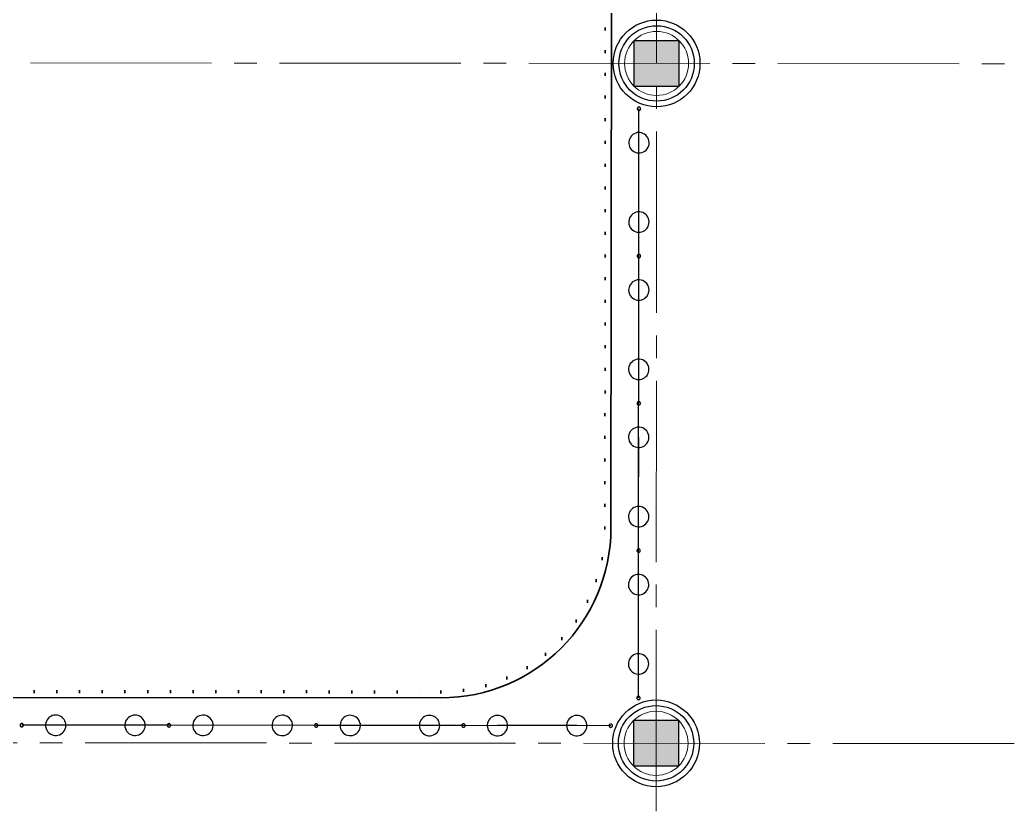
# Model space of a CAD drawing. Header units: millimetres. Extents: x 1949 to 134543, y 1145 to 48705.
# Drawn here: x 121419 to 125812, y 30117 to 33648 of the extents above; entities that cross this region are included whole.
import ezdxf

# ---------------------------------------------------------------- set-up
doc = ezdxf.new("R2010")
doc.units = ezdxf.units.MM
doc.linetypes.add('LTYPE_5', pattern=[1100, 800, -100, 100, -100])
doc.linetypes.add('LTYPE_9', pattern=[100, 0, -100])
for name, color, linetype, lineweight, true_color in [('STANDARD', 18, 'Continuous', 25, 0x000000), ('Общий01', 18, 'Continuous', 13, 0x000000), ('Перекрытие_ж_бетон', 18, 'Continuous', 50, 0x000000)]:
    doc.layers.add(name, color=color, linetype=linetype, lineweight=lineweight, true_color=true_color)

msp = doc.modelspace()

# ---------------------------------------------------------------- hatches: boundary and pattern name
at = {"layer": 'Общий01', "linetype": 'Continuous', "lineweight": 5}
for points in [[(124129.4, 33356.1), (124329.4, 33356), (124329.6, 33556), (124129.6, 33556.1)], [(124127, 30356.1), (124327, 30356), (124327.2, 30556), (124127.2, 30556.1)]]:
    msp.add_hatch(color=252, dxfattribs=at).paths.add_polyline_path(points)

# ---------------------------------------------------------------- linework, layer by layer
at = {"layer": 'STANDARD', "color": 252, "linetype": 'Continuous', "lineweight": 35}
for p, q in [((124027.9, 31406.2), (124031.1, 35506.2)), ((116177.3, 30662.4), (123277.3, 30656.8))]:
    msp.add_line(p, q, dxfattribs=at)
at = {"layer": 'STANDARD', "color": 252, "linetype": 'Continuous', "lineweight": 25}
for p, q in [((124144.5, 33258.1), (124144.3, 33256.9)), ((124144.3, 33256.9), (124144.3, 33255.6)), ((124144.3, 33256.1), (124144.3, 33256.1)), ((124144.3, 33255.6), (124144.4, 33254.4)), ((124144.4, 33254.4), (124144.8, 33253.3)), ((124144.9, 33259.2), (124144.5, 33258.1)), ((124145.5, 33260.3), (124144.9, 33259.2)), ((124146.3, 33261.2), (124145.5, 33260.3)), ((124147.2, 33262.1), (124146.3, 33261.2)), ((124148.2, 33262.7), (124147.2, 33262.1)), ((124149.4, 33263.2), (124148.2, 33262.7)), ((124150.5, 33263.5), (124149.4, 33263.2)), ((124149.7, 30656.1), (124151.8, 33256.1)), ((124151.8, 33263.6), (124150.5, 33263.5)), ((124151.8, 33263.6), (124151.8, 33263.6)), ((124152.3, 33263.6), (124151.8, 33263.6)), ((124153.5, 33263.4), (124152.3, 33263.6)), ((124154.7, 33263), (124153.5, 33263.4)), ((124155.8, 33262.4), (124154.7, 33263)), ((124156.8, 33261.7), (124155.8, 33262.4)), ((124157.6, 33260.8), (124156.8, 33261.7)), ((124158.3, 33259.8), (124157.6, 33260.8)), ((124158.8, 33258.7), (124158.3, 33259.8)), ((124158.5, 33252.7), (124158.9, 33253.9)), ((124159.1, 33257.5), (124158.8, 33258.7)), ((124158.9, 33253.9), (124159.2, 33255.1)), ((124159.3, 33256.3), (124159.1, 33257.5)), ((124159.2, 33255.1), (124159.3, 33256.3)), ((124159.3, 33256.1), (124159.3, 33256.1)), ((124144.8, 33253.3), (124145.4, 33252.2)), ((124145.4, 33252.2), (124146.1, 33251.2)), ((124146.1, 33251.2), (124147, 33250.3)), ((124147, 33250.3), (124148, 33249.6)), ((124148, 33249.6), (124149.1, 33249.1)), ((124149.1, 33249.1), (124150.2, 33248.8)), ((124150.2, 33248.8), (124151.5, 33248.6)), ((124151.5, 33248.6), (124152.7, 33248.7)), ((124151.8, 33248.6), (124151.8, 33248.6)), ((124152.7, 33248.7), (124153.9, 33248.9)), ((124153.9, 33248.9), (124155, 33249.4)), ((124155, 33249.4), (124156.1, 33250)), ((124156.1, 33250), (124157, 33250.8)), ((124157, 33250.8), (124157.8, 33251.7)), ((124157.8, 33251.7), (124158.5, 33252.7)), ((124110.7, 33124.8), (124108.2, 33117.9)), ((124114.3, 33131.2), (124110.7, 33124.8)), ((124118.9, 33136.9), (124114.3, 33131.2)), ((124124.3, 33141.9), (124118.9, 33136.9)), ((124130.5, 33145.8), (124124.3, 33141.9)), ((124137.2, 33148.7), (124130.5, 33145.8)), ((124144.4, 33150.5), (124137.2, 33148.7)), ((124151.7, 33151.1), (124144.4, 33150.5)), ((124151.7, 33151.1), (124151.7, 33151.1)), ((124155.1, 33151), (124151.7, 33151.1)), ((124162.3, 33149.8), (124155.1, 33151)), ((124169.3, 33147.5), (124162.3, 33149.8)), ((124175.8, 33144.1), (124169.3, 33147.5)), ((124181.7, 33139.6), (124175.8, 33144.1)), ((124186.7, 33134.3), (124181.7, 33139.6)), ((124190.8, 33128.2), (124186.7, 33134.3)), ((124193.9, 33121.6), (124190.8, 33128.2)), ((124106.6, 33106.1), (124106.6, 33106.1)), ((124106.9, 33110.7), (124106.7, 33103.3)), ((124106.7, 33103.3), (124107.8, 33096.1)), ((124108.2, 33117.9), (124106.9, 33110.7)), ((124107.8, 33096.1), (124110, 33089.1)), ((124110, 33089.1), (124113.3, 33082.5)), ((124113.3, 33082.5), (124117.7, 33076.6)), ((124151.4, 32756.1), (124151.6, 33106.1)), ((124183.2, 33074), (124188, 33079.6)), ((124188, 33079.6), (124191.8, 33085.9)), ((124191.8, 33085.9), (124194.6, 33092.7)), ((124195.9, 33114.5), (124193.9, 33121.6)), ((124194.6, 33092.7), (124196.2, 33099.8)), ((124196.6, 33107.2), (124195.9, 33114.5)), ((124196.2, 33099.8), (124196.6, 33107.2)), ((124196.6, 33106.1), (124196.6, 33106.1)), ((124117.7, 33076.6), (124122.9, 33071.5)), ((124122.9, 33071.5), (124128.9, 33067.3)), ((124128.9, 33067.3), (124135.6, 33064.1)), ((124135.6, 33064.1), (124142.6, 33062)), ((124142.6, 33062), (124149.9, 33061.1)), ((124149.9, 33061.1), (124157.2, 33061.5)), ((124151.6, 33061.1), (124151.6, 33061.1)), ((124157.2, 33061.5), (124164.4, 33063)), ((124164.4, 33063), (124171.3, 33065.6)), ((124171.3, 33065.6), (124177.6, 33069.3)), ((124177.6, 33069.3), (124183.2, 33074)), ((124110.4, 32774.8), (124107.9, 32767.9)), ((124114, 32781.2), (124110.4, 32774.8)), ((124118.6, 32786.9), (124114, 32781.2)), ((124124, 32791.9), (124118.6, 32786.9)), ((124130.2, 32795.8), (124124, 32791.9)), ((124137, 32798.7), (124130.2, 32795.8)), ((124144.1, 32800.5), (124137, 32798.7)), ((124151.4, 32801.1), (124144.1, 32800.5)), ((124151.4, 32801.1), (124151.4, 32801.1)), ((124154.8, 32801), (124151.4, 32801.1)), ((124162.1, 32799.8), (124154.8, 32801)), ((124169, 32797.5), (124162.1, 32799.8)), ((124175.5, 32794.1), (124169, 32797.5)), ((124181.4, 32789.6), (124175.5, 32794.1)), ((124186.4, 32784.3), (124181.4, 32789.6)), ((124190.5, 32778.2), (124186.4, 32784.3)), ((124193.6, 32771.6), (124190.5, 32778.2)), ((124195.6, 32764.5), (124193.6, 32771.6)), ((124106.6, 32760.7), (124106.4, 32753.3)), ((124106.4, 32756.1), (124106.4, 32756.1)), ((124106.4, 32753.3), (124107.5, 32746.1)), ((124107.9, 32767.9), (124106.6, 32760.7)), ((124107.5, 32746.1), (124109.7, 32739.1)), ((124109.7, 32739.1), (124113, 32732.5)), ((124113, 32732.5), (124117.4, 32726.6)), ((124117.4, 32726.6), (124122.6, 32721.5)), ((124182.9, 32724), (124187.7, 32729.6)), ((124187.7, 32729.6), (124191.6, 32735.9)), ((124191.6, 32735.9), (124194.3, 32742.7)), ((124194.3, 32742.7), (124195.9, 32749.8)), ((124196.3, 32757.2), (124195.6, 32764.5)), ((124195.9, 32749.8), (124196.3, 32757.2)), ((124196.4, 32756.1), (124196.4, 32756.1)), ((124122.6, 32721.5), (124128.7, 32717.3)), ((124128.7, 32717.3), (124135.3, 32714.1)), ((124135.3, 32714.1), (124142.3, 32712)), ((124142.3, 32712), (124149.6, 32711.1)), ((124149.6, 32711.1), (124156.9, 32711.5)), ((124151.3, 32711.1), (124151.3, 32711.1)), ((124156.9, 32711.5), (124164.1, 32713)), ((124164.1, 32713), (124171, 32715.6)), ((124171, 32715.6), (124177.3, 32719.3)), ((124177.3, 32719.3), (124182.9, 32724)), ((124143.7, 32606.1), (124143.7, 32606.1)), ((124144, 32608.1), (124143.8, 32606.9)), ((124143.8, 32606.9), (124143.8, 32605.6)), ((124143.8, 32605.6), (124143.9, 32604.4)), ((124143.9, 32604.4), (124144.3, 32603.3)), ((124144.4, 32609.2), (124144, 32608.1)), ((124144.3, 32603.3), (124144.9, 32602.2)), ((124145, 32610.3), (124144.4, 32609.2)), ((124144.9, 32602.2), (124145.6, 32601.2)), ((124145.8, 32611.2), (124145, 32610.3)), ((124145.6, 32601.2), (124146.5, 32600.3)), ((124146.7, 32612.1), (124145.8, 32611.2)), ((124146.5, 32600.3), (124147.5, 32599.6)), ((124147.7, 32612.7), (124146.7, 32612.1)), ((124147.5, 32599.6), (124148.6, 32599.1)), ((124148.8, 32613.2), (124147.7, 32612.7)), ((124148.6, 32599.1), (124149.7, 32598.8)), ((124150, 32613.5), (124148.8, 32613.2)), ((124149.7, 32598.8), (124151, 32598.6)), ((124151.2, 32613.6), (124150, 32613.5)), ((124151, 32598.6), (124152.2, 32598.7)), ((124151.2, 32613.6), (124151.2, 32613.6)), ((124151.8, 32613.6), (124151.2, 32613.6)), ((124151.2, 32598.6), (124151.2, 32598.6)), ((124153, 32613.4), (124151.8, 32613.6)), ((124152.2, 32598.7), (124153.4, 32598.9)), ((124154.2, 32613), (124153, 32613.4)), ((124153.4, 32598.9), (124154.5, 32599.4)), ((124155.3, 32612.4), (124154.2, 32613)), ((124154.5, 32599.4), (124155.6, 32600)), ((124156.2, 32611.7), (124155.3, 32612.4)), ((124155.6, 32600), (124156.5, 32600.8)), ((124157.1, 32610.8), (124156.2, 32611.7)), ((124156.5, 32600.8), (124157.3, 32601.7)), ((124157.8, 32609.8), (124157.1, 32610.8)), ((124157.3, 32601.7), (124157.9, 32602.7)), ((124158.3, 32608.7), (124157.8, 32609.8)), ((124157.9, 32602.7), (124158.4, 32603.9)), ((124158.6, 32607.5), (124158.3, 32608.7)), ((124158.4, 32603.9), (124158.7, 32605.1)), ((124158.7, 32606.3), (124158.6, 32607.5)), ((124158.7, 32605.1), (124158.7, 32606.3)), ((124158.7, 32606.1), (124158.7, 32606.1)), ((124107.7, 32467.9), (124106.4, 32460.7)), ((124110.2, 32474.8), (124107.7, 32467.9)), ((124113.8, 32481.2), (124110.2, 32474.8)), ((124118.3, 32486.9), (124113.8, 32481.2)), ((124123.8, 32491.9), (124118.3, 32486.9)), ((124130, 32495.8), (124123.8, 32491.9)), ((124136.7, 32498.7), (124130, 32495.8)), ((124143.8, 32500.5), (124136.7, 32498.7)), ((124151.2, 32501.1), (124143.8, 32500.5)), ((124151.2, 32501.1), (124151.2, 32501.1)), ((124154.6, 32501), (124151.2, 32501.1)), ((124161.8, 32499.8), (124154.6, 32501)), ((124168.8, 32497.5), (124161.8, 32499.8)), ((124175.3, 32494.1), (124168.8, 32497.5)), ((124181.1, 32489.6), (124175.3, 32494.1)), ((124186.2, 32484.3), (124181.1, 32489.6)), ((124190.3, 32478.2), (124186.2, 32484.3)), ((124193.4, 32471.6), (124190.3, 32478.2)), ((124195.3, 32464.5), (124193.4, 32471.6)), ((124196.1, 32457.2), (124195.3, 32464.5)), ((124106.1, 32456.1), (124106.1, 32456.1)), ((124106.4, 32460.7), (124106.2, 32453.3)), ((124106.2, 32453.3), (124107.3, 32446.1)), ((124107.3, 32446.1), (124109.5, 32439.1)), ((124109.5, 32439.1), (124112.8, 32432.5)), ((124112.8, 32432.5), (124117.2, 32426.6)), ((124117.2, 32426.6), (124122.4, 32421.5)), ((124122.4, 32421.5), (124128.4, 32417.3)), ((124150.8, 32106.1), (124151.1, 32456.1)), ((124170.7, 32415.6), (124177.1, 32419.3)), ((124177.1, 32419.3), (124182.7, 32424)), ((124182.7, 32424), (124187.5, 32429.6)), ((124187.5, 32429.6), (124191.3, 32435.9)), ((124191.3, 32435.9), (124194.1, 32442.7)), ((124194.1, 32442.7), (124195.7, 32449.8)), ((124195.7, 32449.8), (124196.1, 32457.2)), ((124196.1, 32456.1), (124196.1, 32456.1)), ((124128.4, 32417.3), (124135, 32414.1)), ((124135, 32414.1), (124142.1, 32412)), ((124142.1, 32412), (124149.4, 32411.1)), ((124149.4, 32411.1), (124156.7, 32411.5)), ((124151.1, 32411.1), (124151.1, 32411.1)), ((124156.7, 32411.5), (124163.9, 32413)), ((124163.9, 32413), (124170.7, 32415.6)), ((124107.4, 32117.9), (124106.1, 32110.7)), ((124109.9, 32124.8), (124107.4, 32117.9)), ((124113.5, 32131.2), (124109.9, 32124.8)), ((124118.1, 32136.9), (124113.5, 32131.2)), ((124123.5, 32141.9), (124118.1, 32136.9)), ((124129.7, 32145.8), (124123.5, 32141.9)), ((124136.4, 32148.7), (124129.7, 32145.8)), ((124143.6, 32150.5), (124136.4, 32148.7)), ((124150.9, 32151.1), (124143.6, 32150.5)), ((124150.9, 32151.1), (124150.9, 32151.1)), ((124154.3, 32151), (124150.9, 32151.1)), ((124161.6, 32149.8), (124154.3, 32151)), ((124168.5, 32147.5), (124161.6, 32149.8)), ((124175, 32144.1), (124168.5, 32147.5)), ((124180.9, 32139.6), (124175, 32144.1)), ((124185.9, 32134.3), (124180.9, 32139.6)), ((124190, 32128.2), (124185.9, 32134.3)), ((124193.1, 32121.6), (124190, 32128.2)), ((124195.1, 32114.5), (124193.1, 32121.6)), ((124195.8, 32107.2), (124195.1, 32114.5)), ((124105.8, 32106.1), (124105.8, 32106.1)), ((124106.1, 32110.7), (124105.9, 32103.3)), ((124105.9, 32103.3), (124107, 32096.1)), ((124107, 32096.1), (124109.2, 32089.1)), ((124109.2, 32089.1), (124112.5, 32082.5)), ((124112.5, 32082.5), (124116.9, 32076.6)), ((124116.9, 32076.6), (124122.1, 32071.5)), ((124122.1, 32071.5), (124128.1, 32067.3)), ((124170.5, 32065.6), (124176.8, 32069.3)), ((124176.8, 32069.3), (124182.4, 32074)), ((124182.4, 32074), (124187.2, 32079.6)), ((124187.2, 32079.6), (124191, 32085.9)), ((124191, 32085.9), (124193.8, 32092.7)), ((124193.8, 32092.7), (124195.4, 32099.8)), ((124195.4, 32099.8), (124195.8, 32107.2)), ((124195.8, 32106.1), (124195.8, 32106.1)), ((124128.1, 32067.3), (124134.8, 32064.1)), ((124134.8, 32064.1), (124141.8, 32062)), ((124141.8, 32062), (124149.1, 32061.1)), ((124149.1, 32061.1), (124156.4, 32061.5)), ((124150.8, 32061.1), (124150.8, 32061.1)), ((124156.4, 32061.5), (124163.6, 32063)), ((124163.6, 32063), (124170.5, 32065.6)), ((124143.3, 31956.9), (124143.2, 31955.6)), ((124143.2, 31956.1), (124143.2, 31956.1)), ((124143.2, 31955.6), (124143.4, 31954.4)), ((124143.5, 31958.1), (124143.3, 31956.9)), ((124143.4, 31954.4), (124143.8, 31953.3)), ((124143.9, 31959.2), (124143.5, 31958.1)), ((124143.8, 31953.3), (124144.3, 31952.2)), ((124144.5, 31960.3), (124143.9, 31959.2)), ((124144.3, 31952.2), (124145.1, 31951.2)), ((124145.3, 31961.2), (124144.5, 31960.3)), ((124145.1, 31951.2), (124145.9, 31950.3)), ((124146.2, 31962.1), (124145.3, 31961.2)), ((124145.9, 31950.3), (124146.9, 31949.6)), ((124147.2, 31962.7), (124146.2, 31962.1)), ((124146.9, 31949.6), (124148, 31949.1)), ((124148.3, 31963.2), (124147.2, 31962.7)), ((124148, 31949.1), (124149.2, 31948.8)), ((124149.5, 31963.5), (124148.3, 31963.2)), ((124149.2, 31948.8), (124150.4, 31948.6)), ((124150.7, 31963.6), (124149.5, 31963.5)), ((124150.4, 31948.6), (124151.7, 31948.7)), ((124150.7, 31963.6), (124150.7, 31963.6)), ((124151.3, 31963.6), (124150.7, 31963.6)), ((124150.7, 31948.6), (124150.7, 31948.6)), ((124152.5, 31963.4), (124151.3, 31963.6)), ((124151.7, 31948.7), (124152.9, 31948.9)), ((124153.7, 31963), (124152.5, 31963.4)), ((124152.9, 31948.9), (124154, 31949.4)), ((124154.8, 31962.4), (124153.7, 31963)), ((124154, 31949.4), (124155.1, 31950)), ((124155.7, 31961.7), (124154.8, 31962.4)), ((124155.1, 31950), (124156, 31950.8)), ((124156.6, 31960.8), (124155.7, 31961.7)), ((124156, 31950.8), (124156.8, 31951.7)), ((124157.3, 31959.8), (124156.6, 31960.8)), ((124156.8, 31951.7), (124157.4, 31952.7)), ((124157.8, 31958.7), (124157.3, 31959.8)), ((124157.4, 31952.7), (124157.9, 31953.9)), ((124158.1, 31957.5), (124157.8, 31958.7)), ((124157.9, 31953.9), (124158.2, 31955.1)), ((124158.2, 31956.3), (124158.1, 31957.5)), ((124158.2, 31955.1), (124158.2, 31956.3)), ((124158.2, 31956.1), (124158.2, 31956.1)), ((124136.2, 31848.7), (124129.5, 31845.8)), ((124143.3, 31850.5), (124136.2, 31848.7)), ((124150.6, 31851.1), (124143.3, 31850.5)), ((124150.6, 31851.1), (124150.6, 31851.1)), ((124154.1, 31851), (124150.6, 31851.1)), ((124161.3, 31849.8), (124154.1, 31851)), ((124168.3, 31847.5), (124161.3, 31849.8)), ((124105.6, 31806.1), (124105.6, 31806.1)), ((124105.8, 31810.7), (124105.7, 31803.3)), ((124107.2, 31817.9), (124105.8, 31810.7)), ((124109.7, 31824.8), (124107.2, 31817.9)), ((124113.3, 31831.2), (124109.7, 31824.8)), ((124117.8, 31836.9), (124113.3, 31831.2)), ((124123.3, 31841.9), (124117.8, 31836.9)), ((124129.5, 31845.8), (124123.3, 31841.9)), ((124150.3, 31456.1), (124150.6, 31806.1)), ((124174.8, 31844.1), (124168.3, 31847.5)), ((124180.6, 31839.6), (124174.8, 31844.1)), ((124185.7, 31834.3), (124180.6, 31839.6)), ((124189.8, 31828.2), (124185.7, 31834.3)), ((124192.9, 31821.6), (124189.8, 31828.2)), ((124194.8, 31814.5), (124192.9, 31821.6)), ((124195.6, 31807.2), (124194.8, 31814.5)), ((124195.2, 31799.8), (124195.6, 31807.2)), ((124195.6, 31806.1), (124195.6, 31806.1)), ((124105.7, 31803.3), (124106.7, 31796.1)), ((124106.7, 31796.1), (124109, 31789.1)), ((124109, 31789.1), (124112.3, 31782.5)), ((124112.3, 31782.5), (124116.6, 31776.6)), ((124116.6, 31776.6), (124121.9, 31771.5)), ((124121.9, 31771.5), (124127.9, 31767.3)), ((124127.9, 31767.3), (124134.5, 31764.1)), ((124134.5, 31764.1), (124141.6, 31762)), ((124141.6, 31762), (124148.9, 31761.1)), ((124148.9, 31761.1), (124156.2, 31761.5)), ((124150.6, 31761.1), (124150.6, 31761.1)), ((124156.2, 31761.5), (124163.4, 31763)), ((124163.4, 31763), (124170.2, 31765.6)), ((124170.2, 31765.6), (124176.6, 31769.3)), ((124176.6, 31769.3), (124182.2, 31774)), ((124182.2, 31774), (124187, 31779.6)), ((124187, 31779.6), (124190.8, 31785.9)), ((124190.8, 31785.9), (124193.6, 31792.7)), ((124193.6, 31792.7), (124195.2, 31799.8)), ((124135.9, 31498.7), (124129.2, 31495.8)), ((124143.1, 31500.5), (124135.9, 31498.7)), ((124150.4, 31501.1), (124143.1, 31500.5)), ((124150.4, 31501.1), (124150.4, 31501.1)), ((124153.8, 31501), (124150.4, 31501.1)), ((124161, 31499.8), (124153.8, 31501)), ((124168, 31497.5), (124161, 31499.8)), ((124174.5, 31494.1), (124168, 31497.5)), ((124105.3, 31456.1), (124105.3, 31456.1)), ((124105.6, 31460.7), (124105.4, 31453.3)), ((124105.4, 31453.3), (124106.5, 31446.1)), ((124106.9, 31467.9), (124105.6, 31460.7)), ((124109.4, 31474.8), (124106.9, 31467.9)), ((124113, 31481.2), (124109.4, 31474.8)), ((124117.6, 31486.9), (124113, 31481.2)), ((124123, 31491.9), (124117.6, 31486.9)), ((124129.2, 31495.8), (124123, 31491.9)), ((124180.4, 31489.6), (124174.5, 31494.1)), ((124185.4, 31484.3), (124180.4, 31489.6)), ((124189.5, 31478.2), (124185.4, 31484.3)), ((124192.6, 31471.6), (124189.5, 31478.2)), ((124194.5, 31464.5), (124192.6, 31471.6)), ((124195.3, 31457.2), (124194.5, 31464.5)), ((124194.9, 31449.8), (124195.3, 31457.2)), ((124195.3, 31456.1), (124195.3, 31456.1)), ((124106.5, 31446.1), (124108.7, 31439.1)), ((124108.7, 31439.1), (124112, 31432.5)), ((124112, 31432.5), (124116.4, 31426.6)), ((124116.4, 31426.6), (124121.6, 31421.5)), ((124121.6, 31421.5), (124127.6, 31417.3)), ((124127.6, 31417.3), (124134.2, 31414.1)), ((124134.2, 31414.1), (124141.3, 31412)), ((124141.3, 31412), (124148.6, 31411.1)), ((124148.6, 31411.1), (124155.9, 31411.5)), ((124150.3, 31411.1), (124150.3, 31411.1)), ((124155.9, 31411.5), (124163.1, 31413)), ((124163.1, 31413), (124170, 31415.6)), ((124170, 31415.6), (124176.3, 31419.3)), ((124176.3, 31419.3), (124181.9, 31424)), ((124181.9, 31424), (124186.7, 31429.6)), ((124186.7, 31429.6), (124190.5, 31435.9)), ((124190.5, 31435.9), (124193.3, 31442.7)), ((124193.3, 31442.7), (124194.9, 31449.8)), ((124142.8, 31306.9), (124142.7, 31305.6)), ((124142.7, 31306.1), (124142.7, 31306.1)), ((124142.7, 31305.6), (124142.9, 31304.4)), ((124143, 31308.1), (124142.8, 31306.9)), ((124142.9, 31304.4), (124143.3, 31303.3)), ((124143.4, 31309.2), (124143, 31308.1)), ((124143.3, 31303.3), (124143.8, 31302.2)), ((124144, 31310.3), (124143.4, 31309.2)), ((124143.8, 31302.2), (124144.6, 31301.2)), ((124144.8, 31311.2), (124144, 31310.3)), ((124144.6, 31301.2), (124145.4, 31300.3)), ((124145.7, 31312.1), (124144.8, 31311.2)), ((124145.4, 31300.3), (124146.4, 31299.6)), ((124146.7, 31312.7), (124145.7, 31312.1)), ((124146.4, 31299.6), (124147.5, 31299.1)), ((124147.8, 31313.2), (124146.7, 31312.7)), ((124147.5, 31299.1), (124148.7, 31298.8)), ((124149, 31313.5), (124147.8, 31313.2)), ((124148.7, 31298.8), (124149.9, 31298.6)), ((124150.2, 31313.6), (124149, 31313.5)), ((124149.9, 31298.6), (124151.1, 31298.7)), ((124150.2, 31313.6), (124150.2, 31313.6)), ((124150.8, 31313.6), (124150.2, 31313.6)), ((124150.2, 31298.6), (124150.2, 31298.6)), ((124152, 31313.4), (124150.8, 31313.6)), ((124151.1, 31298.7), (124152.3, 31298.9)), ((124153.2, 31313), (124152, 31313.4)), ((124152.3, 31298.9), (124153.5, 31299.4)), ((124154.2, 31312.4), (124153.2, 31313)), ((124153.5, 31299.4), (124154.5, 31300)), ((124155.2, 31311.7), (124154.2, 31312.4)), ((124154.5, 31300), (124155.5, 31300.8)), ((124156.1, 31310.8), (124155.2, 31311.7)), ((124155.5, 31300.8), (124156.3, 31301.7)), ((124156.7, 31309.8), (124156.1, 31310.8)), ((124156.3, 31301.7), (124156.9, 31302.7)), ((124157.3, 31308.7), (124156.7, 31309.8)), ((124156.9, 31302.7), (124157.4, 31303.9)), ((124157.6, 31307.5), (124157.3, 31308.7)), ((124157.4, 31303.9), (124157.6, 31305.1)), ((124157.7, 31306.3), (124157.6, 31307.5)), ((124157.6, 31305.1), (124157.7, 31306.3)), ((124157.7, 31306.1), (124157.7, 31306.1)), ((124122.8, 31191.9), (124117.3, 31186.9)), ((124128.9, 31195.8), (124122.8, 31191.9)), ((124135.7, 31198.7), (124128.9, 31195.8)), ((124142.8, 31200.5), (124135.7, 31198.7)), ((124150.1, 31201.1), (124142.8, 31200.5)), ((124150.1, 31201.1), (124150.1, 31201.1)), ((124153.6, 31201), (124150.1, 31201.1)), ((124160.8, 31199.8), (124153.6, 31201)), ((124167.8, 31197.5), (124160.8, 31199.8)), ((124174.3, 31194.1), (124167.8, 31197.5)), ((124180.1, 31189.6), (124174.3, 31194.1)), ((124185.2, 31184.3), (124180.1, 31189.6)), ((124105.1, 31156.1), (124105.1, 31156.1)), ((124105.3, 31160.7), (124105.2, 31153.3)), ((124105.2, 31153.3), (124106.2, 31146.1)), ((124106.7, 31167.9), (124105.3, 31160.7)), ((124106.2, 31146.1), (124108.5, 31139.1)), ((124109.2, 31174.8), (124106.7, 31167.9)), ((124112.7, 31181.2), (124109.2, 31174.8)), ((124117.3, 31186.9), (124112.7, 31181.2)), ((124149.8, 30806.1), (124150.1, 31156.1)), ((124189.3, 31178.2), (124185.2, 31184.3)), ((124192.4, 31171.6), (124189.3, 31178.2)), ((124194.3, 31164.5), (124192.4, 31171.6)), ((124193, 31142.7), (124194.7, 31149.8)), ((124195.1, 31157.2), (124194.3, 31164.5)), ((124194.7, 31149.8), (124195.1, 31157.2)), ((124195.1, 31156.1), (124195.1, 31156.1)), ((124108.5, 31139.1), (124111.8, 31132.5)), ((124111.8, 31132.5), (124116.1, 31126.6)), ((124116.1, 31126.6), (124121.4, 31121.5)), ((124121.4, 31121.5), (124127.4, 31117.3)), ((124127.4, 31117.3), (124134, 31114.1)), ((124134, 31114.1), (124141.1, 31112)), ((124141.1, 31112), (124148.3, 31111.1)), ((124148.3, 31111.1), (124155.7, 31111.5)), ((124150.1, 31111.1), (124150.1, 31111.1)), ((124155.7, 31111.5), (124162.9, 31113)), ((124162.9, 31113), (124169.7, 31115.6)), ((124169.7, 31115.6), (124176, 31119.3)), ((124176, 31119.3), (124181.7, 31124)), ((124181.7, 31124), (124186.5, 31129.6)), ((124186.5, 31129.6), (124190.3, 31135.9)), ((124190.3, 31135.9), (124193, 31142.7)), ((124122.5, 30841.9), (124117, 30836.9)), ((124128.7, 30845.8), (124122.5, 30841.9)), ((124135.4, 30848.7), (124128.7, 30845.8)), ((124142.5, 30850.5), (124135.4, 30848.7)), ((124149.9, 30851.1), (124142.5, 30850.5)), ((124149.9, 30851.1), (124149.9, 30851.1)), ((124153.3, 30851), (124149.9, 30851.1)), ((124160.5, 30849.8), (124153.3, 30851)), ((124167.5, 30847.5), (124160.5, 30849.8)), ((124174, 30844.1), (124167.5, 30847.5)), ((124179.8, 30839.6), (124174, 30844.1)), ((124184.9, 30834.3), (124179.8, 30839.6)), ((124104.8, 30806.1), (124104.8, 30806.1)), ((124105.1, 30810.7), (124104.9, 30803.3)), ((124104.9, 30803.3), (124106, 30796.1)), ((124106.4, 30817.9), (124105.1, 30810.7)), ((124106, 30796.1), (124108.2, 30789.1)), ((124108.9, 30824.8), (124106.4, 30817.9)), ((124112.5, 30831.2), (124108.9, 30824.8)), ((124117, 30836.9), (124112.5, 30831.2)), ((124189, 30828.2), (124184.9, 30834.3)), ((124192.1, 30821.6), (124189, 30828.2)), ((124194, 30814.5), (124192.1, 30821.6)), ((124192.8, 30792.7), (124194.4, 30799.8)), ((124194.8, 30807.2), (124194, 30814.5)), ((124194.4, 30799.8), (124194.8, 30807.2)), ((124194.8, 30806.1), (124194.8, 30806.1)), ((124108.2, 30789.1), (124111.5, 30782.5)), ((124111.5, 30782.5), (124115.8, 30776.6)), ((124115.8, 30776.6), (124121.1, 30771.5)), ((124121.1, 30771.5), (124127.1, 30767.3)), ((124127.1, 30767.3), (124133.7, 30764.1)), ((124133.7, 30764.1), (124140.8, 30762)), ((124140.8, 30762), (124148.1, 30761.1)), ((124148.1, 30761.1), (124155.4, 30761.5)), ((124149.8, 30761.1), (124149.8, 30761.1)), ((124155.4, 30761.5), (124162.6, 30763)), ((124162.6, 30763), (124169.4, 30765.6)), ((124169.4, 30765.6), (124175.8, 30769.3)), ((124175.8, 30769.3), (124181.4, 30774)), ((124181.4, 30774), (124186.2, 30779.6)), ((124186.2, 30779.6), (124190, 30785.9)), ((124190, 30785.9), (124192.8, 30792.7)), ((124145.1, 30662.1), (124144.2, 30661.2)), ((124146.2, 30662.7), (124145.1, 30662.1)), ((124147.3, 30663.2), (124146.2, 30662.7)), ((124148.5, 30663.5), (124147.3, 30663.2)), ((124149.7, 30663.6), (124148.5, 30663.5)), ((124149.7, 30663.6), (124149.7, 30663.6)), ((124150.3, 30663.6), (124149.7, 30663.6)), ((124151.5, 30663.4), (124150.3, 30663.6)), ((124152.6, 30663), (124151.5, 30663.4)), ((124153.7, 30662.4), (124152.6, 30663)), ((124154.7, 30661.7), (124153.7, 30662.4)), ((124142.5, 30658.1), (124142.2, 30656.9)), ((124142.2, 30656.9), (124142.2, 30655.6)), ((124142.2, 30656.1), (124142.2, 30656.1)), ((124142.2, 30655.6), (124142.4, 30654.4)), ((124142.4, 30654.4), (124142.8, 30653.3)), ((124142.9, 30659.2), (124142.5, 30658.1)), ((124142.8, 30653.3), (124143.3, 30652.2)), ((124143.5, 30660.3), (124142.9, 30659.2)), ((124143.3, 30652.2), (124144, 30651.2)), ((124144.2, 30661.2), (124143.5, 30660.3)), ((124144, 30651.2), (124144.9, 30650.3)), ((124144.9, 30650.3), (124145.9, 30649.6)), ((124145.9, 30649.6), (124147, 30649.1)), ((124147, 30649.1), (124148.2, 30648.8)), ((124148.2, 30648.8), (124149.4, 30648.6)), ((124149.4, 30648.6), (124150.6, 30648.7)), ((124149.7, 30648.6), (124149.7, 30648.6)), ((124150.6, 30648.7), (124151.8, 30648.9)), ((124151.8, 30648.9), (124153, 30649.4)), ((124153, 30649.4), (124154, 30650)), ((124154, 30650), (124155, 30650.8)), ((124155.5, 30660.8), (124154.7, 30661.7)), ((124155, 30650.8), (124155.8, 30651.7)), ((124156.2, 30659.8), (124155.5, 30660.8)), ((124155.8, 30651.7), (124156.4, 30652.7)), ((124156.7, 30658.7), (124156.2, 30659.8)), ((124156.4, 30652.7), (124156.9, 30653.9)), ((124157.1, 30657.5), (124156.7, 30658.7)), ((124156.9, 30653.9), (124157.1, 30655.1)), ((124157.2, 30656.3), (124157.1, 30657.5)), ((124157.1, 30655.1), (124157.2, 30656.3)), ((124157.2, 30656.1), (124157.2, 30656.1)), ((121555.1, 30574.9), (121549, 30570.8)), ((121561.7, 30578), (121555.1, 30574.9)), ((121568.8, 30579.9), (121561.7, 30578)), ((121576.1, 30580.7), (121568.8, 30579.9)), ((121583.4, 30580.3), (121576.1, 30580.7)), ((121577.2, 30580.7), (121577.2, 30580.7)), ((121590.6, 30578.7), (121583.4, 30580.3)), ((121597.4, 30575.9), (121590.6, 30578.7)), ((121603.7, 30572.1), (121597.4, 30575.9)), ((121905.1, 30574.6), (121899, 30570.5)), ((121911.7, 30577.7), (121905.1, 30574.6)), ((121918.8, 30579.6), (121911.7, 30577.7)), ((121926.1, 30580.4), (121918.8, 30579.6)), ((121933.4, 30580), (121926.1, 30580.4)), ((121927.2, 30580.4), (121927.2, 30580.4)), ((121940.6, 30578.4), (121933.4, 30580)), ((121947.4, 30575.6), (121940.6, 30578.4)), ((121953.7, 30571.8), (121947.4, 30575.6)), ((122205.1, 30574.4), (122199, 30570.3)), ((122211.7, 30577.5), (122205.1, 30574.4)), ((122218.8, 30579.4), (122211.7, 30577.5)), ((122226.1, 30580.2), (122218.8, 30579.4)), ((122233.4, 30579.8), (122226.1, 30580.2)), ((122227.2, 30580.2), (122227.2, 30580.2)), ((122240.6, 30578.1), (122233.4, 30579.8)), ((122247.4, 30575.4), (122240.6, 30578.1)), ((122253.7, 30571.6), (122247.4, 30575.4)), ((122555.1, 30574.1), (122549, 30570)), ((122561.7, 30577.2), (122555.1, 30574.1)), ((122568.8, 30579.1), (122561.7, 30577.2)), ((122576.1, 30579.9), (122568.8, 30579.1)), ((122583.4, 30579.5), (122576.1, 30579.9)), ((122577.2, 30579.9), (122577.2, 30579.9)), ((122590.6, 30577.9), (122583.4, 30579.5)), ((122597.4, 30575.1), (122590.6, 30577.9)), ((122603.7, 30571.3), (122597.4, 30575.1)), ((122861.7, 30576.9), (122855.1, 30573.9)), ((122868.8, 30578.9), (122861.7, 30576.9)), ((122876.1, 30579.7), (122868.8, 30578.9)), ((122883.4, 30579.2), (122876.1, 30579.7)), ((122877.2, 30579.7), (122877.2, 30579.7)), ((122890.6, 30577.6), (122883.4, 30579.2)), ((122897.4, 30574.9), (122890.6, 30577.6)), ((122903.7, 30571.1), (122897.4, 30574.9)), ((123211.7, 30576.7), (123205.1, 30573.6)), ((123218.8, 30578.6), (123211.7, 30576.7)), ((123226.1, 30579.4), (123218.8, 30578.6)), ((123233.4, 30579), (123226.1, 30579.4)), ((123227.2, 30579.4), (123227.2, 30579.4)), ((123240.6, 30577.4), (123233.4, 30579)), ((123247.4, 30574.6), (123240.6, 30577.4)), ((123253.7, 30570.8), (123247.4, 30574.6)), ((123511.7, 30576.4), (123505.1, 30573.4)), ((123518.8, 30578.4), (123511.7, 30576.4)), ((123526.1, 30579.2), (123518.8, 30578.4)), ((123533.4, 30578.7), (123526.1, 30579.2)), ((123527.2, 30579.2), (123527.2, 30579.2)), ((123540.6, 30577.1), (123533.4, 30578.7)), ((123547.4, 30574.4), (123540.6, 30577.1)), ((123553.7, 30570.5), (123547.4, 30574.4)), ((123861.7, 30576.2), (123855.1, 30573.1)), ((123868.8, 30578.1), (123861.7, 30576.2)), ((123876.1, 30578.9), (123868.8, 30578.1)), ((123883.4, 30578.5), (123876.1, 30578.9)), ((123877.2, 30578.9), (123877.2, 30578.9)), ((123890.6, 30576.8), (123883.4, 30578.5)), ((123897.4, 30574.1), (123890.6, 30576.8)), ((123903.7, 30570.3), (123897.4, 30574.1)), ((121419.9, 30537.6), (121419.7, 30536.4)), ((121419.7, 30536.4), (121419.7, 30535.8)), ((121419.7, 30535.8), (121419.7, 30535.8)), ((121419.7, 30535.8), (121419.8, 30534.6)), ((121419.8, 30534.6), (121420.1, 30533.4)), ((121420.3, 30538.8), (121419.9, 30537.6)), ((121420.1, 30533.4), (121420.6, 30532.3)), ((121420.8, 30539.9), (121420.3, 30538.8)), ((121420.6, 30532.3), (121421.2, 30531.3)), ((121421.6, 30540.8), (121420.8, 30539.9)), ((121421.2, 30531.3), (121422, 30530.4)), ((121422.5, 30541.7), (121421.6, 30540.8)), ((121422, 30530.4), (121423, 30529.6)), ((121423.5, 30542.4), (121422.5, 30541.7)), ((121424.6, 30542.9), (121423.5, 30542.4)), ((121425.8, 30543.2), (121424.6, 30542.9)), ((121427, 30543.3), (121425.8, 30543.2)), ((121428.2, 30543.3), (121427, 30543.3)), ((121427.2, 30543.3), (121427.2, 30543.3)), ((122077.2, 30535.3), (121427.2, 30535.8)), ((121429.4, 30543), (121428.2, 30543.3)), ((121430.5, 30542.5), (121429.4, 30543)), ((121431.6, 30541.9), (121430.5, 30542.5)), ((121431.1, 30529.4), (121432.1, 30530.2)), ((121432.5, 30541.1), (121431.6, 30541.9)), ((121432.1, 30530.2), (121432.9, 30531)), ((121433.3, 30540.2), (121432.5, 30541.1)), ((121432.9, 30531), (121433.7, 30532)), ((121433.9, 30539.1), (121433.3, 30540.2)), ((121433.7, 30532), (121434.2, 30533.1)), ((121434.4, 30538), (121433.9, 30539.1)), ((121434.2, 30533.1), (121434.5, 30534.3)), ((121434.6, 30536.8), (121434.4, 30538)), ((121434.5, 30534.3), (121434.7, 30535.5)), ((121434.7, 30535.5), (121434.6, 30536.8)), ((121434.7, 30535.8), (121434.7, 30535.8)), ((121532.3, 30539.2), (121532.2, 30535.7)), ((121532.2, 30535.7), (121532.2, 30535.7)), ((121532.2, 30535.7), (121532.8, 30528.4)), ((121533.5, 30546.4), (121532.3, 30539.2)), ((121535.8, 30553.4), (121533.5, 30546.4)), ((121539.2, 30559.9), (121535.8, 30553.4)), ((121543.7, 30565.7), (121539.2, 30559.9)), ((121549, 30570.8), (121543.7, 30565.7)), ((121927.2, 30535.4), (121577.2, 30535.7)), ((121609.2, 30567.3), (121603.7, 30572.1)), ((121613.9, 30561.7), (121609.2, 30567.3)), ((121617.7, 30555.3), (121613.9, 30561.7)), ((121620.3, 30548.5), (121617.7, 30555.3)), ((121621.8, 30541.3), (121620.3, 30548.5)), ((121621.3, 30526.7), (121622.1, 30534)), ((121622.1, 30534), (121621.8, 30541.3)), ((121622.2, 30535.7), (121622.2, 30535.7)), ((121882.3, 30538.9), (121882.2, 30535.5)), ((121882.2, 30535.5), (121882.2, 30535.5)), ((121882.2, 30535.5), (121882.8, 30528.2)), ((121883.5, 30546.1), (121882.3, 30538.9)), ((121885.8, 30553.1), (121883.5, 30546.1)), ((121889.2, 30559.6), (121885.8, 30553.1)), ((121893.7, 30565.5), (121889.2, 30559.6)), ((121899, 30570.5), (121893.7, 30565.5)), ((121959.2, 30567), (121953.7, 30571.8)), ((121963.9, 30561.4), (121959.2, 30567)), ((121967.7, 30555.1), (121963.9, 30561.4)), ((121970.3, 30548.2), (121967.7, 30555.1)), ((121971.8, 30541), (121970.3, 30548.2)), ((121971.3, 30526.4), (121972.1, 30533.7)), ((121972.1, 30533.7), (121971.8, 30541)), ((121972.2, 30535.4), (121972.2, 30535.4)), ((122069.9, 30537.1), (122069.7, 30535.9)), ((122069.7, 30535.9), (122069.7, 30535.3)), ((122069.7, 30535.3), (122069.7, 30535.3)), ((122069.7, 30535.3), (122069.8, 30534.1)), ((122069.8, 30534.1), (122070.1, 30532.9)), ((122070.3, 30538.3), (122069.9, 30537.1)), ((122070.1, 30532.9), (122070.6, 30531.8)), ((122070.8, 30539.3), (122070.3, 30538.3)), ((122070.6, 30531.8), (122071.2, 30530.8)), ((122071.6, 30540.3), (122070.8, 30539.3)), ((122071.2, 30530.8), (122072, 30529.9)), ((122072.5, 30541.2), (122071.6, 30540.3)), ((122073.5, 30541.8), (122072.5, 30541.2)), ((122074.6, 30542.4), (122073.5, 30541.8)), ((122075.8, 30542.7), (122074.6, 30542.4)), ((122077, 30542.8), (122075.8, 30542.7)), ((122078.2, 30542.7), (122077, 30542.8)), ((122077.2, 30542.8), (122077.2, 30542.8)), ((122727.2, 30534.8), (122077.2, 30535.3)), ((122079.4, 30542.5), (122078.2, 30542.7)), ((122080.5, 30542), (122079.4, 30542.5)), ((122081.6, 30541.4), (122080.5, 30542)), ((122082.5, 30540.6), (122081.6, 30541.4)), ((122082.1, 30529.7), (122082.9, 30530.5)), ((122083.3, 30539.6), (122082.5, 30540.6)), ((122082.9, 30530.5), (122083.7, 30531.5)), ((122083.9, 30538.6), (122083.3, 30539.6)), ((122083.7, 30531.5), (122084.2, 30532.6)), ((122084.4, 30537.4), (122083.9, 30538.6)), ((122084.2, 30532.6), (122084.5, 30533.8)), ((122084.6, 30536.2), (122084.4, 30537.4)), ((122084.5, 30533.8), (122084.7, 30535)), ((122084.7, 30535), (122084.6, 30536.2)), ((122084.7, 30535.3), (122084.7, 30535.3)), ((122182.3, 30538.7), (122182.2, 30535.2)), ((122182.2, 30535.2), (122182.2, 30535.2)), ((122182.2, 30535.2), (122182.8, 30527.9)), ((122183.5, 30545.9), (122182.3, 30538.7)), ((122185.8, 30552.9), (122183.5, 30545.9)), ((122189.2, 30559.4), (122185.8, 30552.9)), ((122193.7, 30565.2), (122189.2, 30559.4)), ((122199, 30570.3), (122193.7, 30565.2)), ((122259.2, 30566.8), (122253.7, 30571.6)), ((122263.9, 30561.1), (122259.2, 30566.8)), ((122267.7, 30554.8), (122263.9, 30561.1)), ((122270.3, 30548), (122267.7, 30554.8)), ((122271.8, 30540.8), (122270.3, 30548)), ((122271.3, 30526.2), (122272.1, 30533.4)), ((122272.1, 30533.4), (122271.8, 30540.8)), ((122272.2, 30535.2), (122272.2, 30535.2)), ((122532.3, 30538.4), (122532.2, 30535)), ((122532.2, 30535), (122532.2, 30535)), ((122532.2, 30535), (122532.8, 30527.6)), ((122533.5, 30545.6), (122532.3, 30538.4)), ((122535.8, 30552.6), (122533.5, 30545.6)), ((122539.2, 30559.1), (122535.8, 30552.6)), ((122543.7, 30564.9), (122539.2, 30559.1)), ((122549, 30570), (122543.7, 30564.9)), ((122609.2, 30566.5), (122603.7, 30571.3)), ((122613.9, 30560.9), (122609.2, 30566.5)), ((122617.7, 30554.5), (122613.9, 30560.9)), ((122620.3, 30547.7), (122617.7, 30554.5)), ((122621.8, 30540.5), (122620.3, 30547.7)), ((122621.3, 30525.9), (122622.1, 30533.2)), ((122622.1, 30533.2), (122621.8, 30540.5)), ((122622.2, 30534.9), (122622.2, 30534.9)), ((122719.9, 30536.6), (122719.7, 30535.4)), ((122719.7, 30535.4), (122719.7, 30534.8)), ((122719.7, 30534.8), (122719.7, 30534.8)), ((122719.7, 30534.8), (122719.8, 30533.6)), ((122719.8, 30533.6), (122720.1, 30532.4)), ((122720.3, 30537.7), (122719.9, 30536.6)), ((122720.1, 30532.4), (122720.6, 30531.3)), ((122720.8, 30538.8), (122720.3, 30537.7)), ((122720.6, 30531.3), (122721.2, 30530.2)), ((122721.6, 30539.8), (122720.8, 30538.8)), ((122721.2, 30530.2), (122722, 30529.3)), ((122722.5, 30540.6), (122721.6, 30539.8)), ((122723.5, 30541.3), (122722.5, 30540.6)), ((122724.6, 30541.8), (122723.5, 30541.3)), ((122725.8, 30542.2), (122724.6, 30541.8)), ((122727, 30542.3), (122725.8, 30542.2)), ((122728.2, 30542.2), (122727, 30542.3)), ((122727.2, 30542.3), (122727.2, 30542.3)), ((123377.2, 30534.3), (122727.2, 30534.8)), ((122729.4, 30542), (122728.2, 30542.2)), ((122730.5, 30541.5), (122729.4, 30542)), ((122731.6, 30540.9), (122730.5, 30541.5)), ((122732.5, 30540.1), (122731.6, 30540.9)), ((122733.3, 30539.1), (122732.5, 30540.1)), ((122732.9, 30530), (122733.7, 30531)), ((122733.9, 30538.1), (122733.3, 30539.1)), ((122733.7, 30531), (122734.2, 30532.1)), ((122734.4, 30536.9), (122733.9, 30538.1)), ((122734.2, 30532.1), (122734.5, 30533.3)), ((122734.6, 30535.7), (122734.4, 30536.9)), ((122734.5, 30533.3), (122734.7, 30534.5)), ((122734.7, 30534.5), (122734.6, 30535.7)), ((122734.7, 30534.8), (122734.7, 30534.8)), ((122832.3, 30538.1), (122832.2, 30534.7)), ((122832.2, 30534.7), (122832.2, 30534.7)), ((122832.2, 30534.7), (122832.8, 30527.4)), ((122833.5, 30545.4), (122832.3, 30538.1)), ((122835.8, 30552.4), (122833.5, 30545.4)), ((122839.2, 30558.8), (122835.8, 30552.4)), ((122843.7, 30564.7), (122839.2, 30558.8)), ((122849, 30569.8), (122843.7, 30564.7)), ((122855.1, 30573.9), (122849, 30569.8)), ((123227.2, 30534.4), (122877.2, 30534.7)), ((122909.2, 30566.3), (122903.7, 30571.1)), ((122913.9, 30560.6), (122909.2, 30566.3)), ((122917.7, 30554.3), (122913.9, 30560.6)), ((122920.3, 30547.5), (122917.7, 30554.3)), ((122921.8, 30540.3), (122920.3, 30547.5)), ((122921.3, 30525.6), (122922.1, 30532.9)), ((122922.1, 30532.9), (122921.8, 30540.3)), ((122922.2, 30534.6), (122922.2, 30534.6)), ((123182.3, 30537.9), (123182.2, 30534.4)), ((123182.2, 30534.4), (123182.2, 30534.4)), ((123182.2, 30534.4), (123182.8, 30527.1)), ((123183.5, 30545.1), (123182.3, 30537.9)), ((123185.8, 30552.1), (123183.5, 30545.1)), ((123189.2, 30558.6), (123185.8, 30552.1)), ((123193.7, 30564.4), (123189.2, 30558.6)), ((123199, 30569.5), (123193.7, 30564.4)), ((123205.1, 30573.6), (123199, 30569.5)), ((123259.2, 30566), (123253.7, 30570.8)), ((123263.9, 30560.4), (123259.2, 30566)), ((123267.7, 30554), (123263.9, 30560.4)), ((123270.3, 30547.2), (123267.7, 30554)), ((123271.8, 30540), (123270.3, 30547.2)), ((123271.3, 30525.4), (123272.1, 30532.7)), ((123272.1, 30532.7), (123271.8, 30540)), ((123272.2, 30534.4), (123272.2, 30534.4)), ((123369.9, 30536.1), (123369.7, 30534.9)), ((123369.7, 30534.9), (123369.7, 30534.3)), ((123369.7, 30534.3), (123369.8, 30533.1)), ((123369.7, 30534.3), (123369.7, 30534.3)), ((123369.8, 30533.1), (123370.1, 30531.9)), ((123370.3, 30537.2), (123369.9, 30536.1)), ((123370.1, 30531.9), (123370.6, 30530.8)), ((123370.8, 30538.3), (123370.3, 30537.2)), ((123370.6, 30530.8), (123371.2, 30529.7)), ((123371.6, 30539.3), (123370.8, 30538.3)), ((123372.5, 30540.1), (123371.6, 30539.3)), ((123373.5, 30540.8), (123372.5, 30540.1)), ((123374.6, 30541.3), (123373.5, 30540.8)), ((123375.8, 30541.7), (123374.6, 30541.3)), ((123377, 30541.8), (123375.8, 30541.7)), ((123378.2, 30541.7), (123377, 30541.8)), ((123377.2, 30541.8), (123377.2, 30541.8)), ((124027.2, 30533.8), (123377.2, 30534.3)), ((123379.4, 30541.4), (123378.2, 30541.7)), ((123380.5, 30541), (123379.4, 30541.4)), ((123381.6, 30540.3), (123380.5, 30541)), ((123382.5, 30539.6), (123381.6, 30540.3)), ((123383.3, 30538.6), (123382.5, 30539.6)), ((123382.9, 30529.5), (123383.7, 30530.5)), ((123383.9, 30537.6), (123383.3, 30538.6)), ((123383.7, 30530.5), (123384.2, 30531.6)), ((123384.4, 30536.4), (123383.9, 30537.6)), ((123384.2, 30531.6), (123384.5, 30532.8)), ((123384.6, 30535.2), (123384.4, 30536.4)), ((123384.5, 30532.8), (123384.7, 30534)), ((123384.7, 30534), (123384.6, 30535.2)), ((123384.7, 30534.3), (123384.7, 30534.3)), ((123482.3, 30537.6), (123482.2, 30534.2)), ((123482.2, 30534.2), (123482.2, 30534.2)), ((123482.2, 30534.2), (123482.8, 30526.9)), ((123483.5, 30544.9), (123482.3, 30537.6)), ((123485.8, 30551.8), (123483.5, 30544.9)), ((123489.2, 30558.3), (123485.8, 30551.8)), ((123493.6, 30564.2), (123489.2, 30558.3)), ((123499, 30569.2), (123493.6, 30564.2)), ((123505.1, 30573.4), (123499, 30569.2)), ((123877.2, 30533.9), (123527.2, 30534.2)), ((123559.2, 30565.7), (123553.7, 30570.5)), ((123563.9, 30560.1), (123559.2, 30565.7)), ((123567.7, 30553.8), (123563.9, 30560.1)), ((123570.3, 30546.9), (123567.7, 30553.8)), ((123571.8, 30539.8), (123570.3, 30546.9)), ((123571.3, 30525.1), (123572.1, 30532.4)), ((123572.1, 30532.4), (123571.8, 30539.8)), ((123572.2, 30534.1), (123572.2, 30534.1)), ((123832.3, 30537.3), (123832.2, 30533.9)), ((123832.2, 30533.9), (123832.2, 30533.9)), ((123832.2, 30533.9), (123832.8, 30526.6)), ((123833.5, 30544.6), (123832.3, 30537.3)), ((123835.8, 30551.6), (123833.5, 30544.6)), ((123839.2, 30558.1), (123835.8, 30551.6)), ((123843.6, 30563.9), (123839.2, 30558.1)), ((123849, 30569), (123843.6, 30563.9)), ((123855.1, 30573.1), (123849, 30569)), ((123909.2, 30565.5), (123903.7, 30570.3)), ((123913.9, 30559.8), (123909.2, 30565.5)), ((123917.7, 30553.5), (123913.9, 30559.8)), ((123920.3, 30546.7), (123917.7, 30553.5)), ((123921.8, 30539.5), (123920.3, 30546.7)), ((123921.3, 30524.9), (123922.1, 30532.1)), ((123922.1, 30532.1), (123921.8, 30539.5)), ((123922.2, 30533.9), (123922.2, 30533.9)), ((124019.9, 30535.6), (124019.7, 30534.3)), ((124019.7, 30534.3), (124019.7, 30533.8)), ((124019.7, 30533.8), (124019.7, 30533.8)), ((124019.7, 30533.8), (124019.8, 30532.6)), ((124019.8, 30532.6), (124020.1, 30531.4)), ((124020.3, 30536.7), (124019.9, 30535.6)), ((124020.1, 30531.4), (124020.6, 30530.2)), ((124020.8, 30537.8), (124020.3, 30536.7)), ((124020.6, 30530.2), (124021.2, 30529.2)), ((124021.6, 30538.8), (124020.8, 30537.8)), ((124022.5, 30539.6), (124021.6, 30538.8)), ((124023.5, 30540.3), (124022.5, 30539.6)), ((124024.6, 30540.8), (124023.5, 30540.3)), ((124025.8, 30541.1), (124024.6, 30540.8)), ((124027, 30541.3), (124025.8, 30541.1)), ((124028.2, 30541.2), (124027, 30541.3)), ((124027.2, 30541.3), (124027.2, 30541.3)), ((124029.4, 30540.9), (124028.2, 30541.2)), ((124030.5, 30540.5), (124029.4, 30540.9)), ((124031.6, 30539.8), (124030.5, 30540.5)), ((124032.5, 30539), (124031.6, 30539.8)), ((124033.3, 30538.1), (124032.5, 30539)), ((124033.9, 30537), (124033.3, 30538.1)), ((124033.7, 30530), (124034.2, 30531.1)), ((124034.4, 30535.9), (124033.9, 30537)), ((124034.2, 30531.1), (124034.5, 30532.3)), ((124034.6, 30534.7), (124034.4, 30535.9)), ((124034.5, 30532.3), (124034.7, 30533.5)), ((124034.7, 30533.5), (124034.6, 30534.7)), ((124034.7, 30533.8), (124034.7, 30533.8)), ((121423, 30529.6), (121424.1, 30529)), ((121424.1, 30529), (121425.2, 30528.6)), ((121425.2, 30528.6), (121426.4, 30528.4)), ((121426.4, 30528.4), (121427.6, 30528.3)), ((121427.2, 30528.3), (121427.2, 30528.3)), ((121427.6, 30528.3), (121428.9, 30528.5)), ((121428.9, 30528.5), (121430, 30528.9)), ((121430, 30528.9), (121431.1, 30529.4)), ((121532.8, 30528.4), (121534.5, 30521.3)), ((121534.5, 30521.3), (121537.5, 30514.6)), ((121537.5, 30514.6), (121541.4, 30508.4)), ((121541.4, 30508.4), (121546.3, 30502.9)), ((121546.3, 30502.9), (121552.1, 30498.4)), ((121552.1, 30498.4), (121558.5, 30494.8)), ((121558.5, 30494.8), (121565.4, 30492.3)), ((121565.4, 30492.3), (121572.6, 30490.9)), ((121572.6, 30490.9), (121580, 30490.8)), ((121577.1, 30490.7), (121577.1, 30490.7)), ((121580, 30490.8), (121587.2, 30491.8)), ((121587.2, 30491.8), (121594.2, 30494.1)), ((121594.2, 30494.1), (121600.8, 30497.4)), ((121600.8, 30497.4), (121606.7, 30501.7)), ((121606.7, 30501.7), (121611.8, 30507)), ((121611.8, 30507), (121616, 30513)), ((121616, 30513), (121619.2, 30519.6)), ((121619.2, 30519.6), (121621.3, 30526.7)), ((121882.8, 30528.2), (121884.5, 30521)), ((121884.5, 30521), (121887.5, 30514.3)), ((121887.5, 30514.3), (121891.4, 30508.1)), ((121891.4, 30508.1), (121896.3, 30502.7)), ((121896.3, 30502.7), (121902.1, 30498.1)), ((121902.1, 30498.1), (121908.5, 30494.5)), ((121908.5, 30494.5), (121915.4, 30492)), ((121915.4, 30492), (121922.6, 30490.7)), ((121922.6, 30490.7), (121930, 30490.5)), ((121927.1, 30490.4), (121927.1, 30490.4)), ((121930, 30490.5), (121937.2, 30491.6)), ((121937.2, 30491.6), (121944.2, 30493.8)), ((121944.2, 30493.8), (121950.8, 30497.1)), ((121950.8, 30497.1), (121956.7, 30501.5)), ((121956.7, 30501.5), (121961.8, 30506.7)), ((121961.8, 30506.7), (121966, 30512.7)), ((121966, 30512.7), (121969.2, 30519.3)), ((121969.2, 30519.3), (121971.3, 30526.4)), ((122072, 30529.9), (122073, 30529.1)), ((122073, 30529.1), (122074.1, 30528.5)), ((122074.1, 30528.5), (122075.2, 30528.1)), ((122075.2, 30528.1), (122076.4, 30527.9)), ((122076.4, 30527.9), (122077.6, 30527.8)), ((122077.2, 30527.8), (122077.2, 30527.8)), ((122077.6, 30527.8), (122078.9, 30528)), ((122078.9, 30528), (122080, 30528.4)), ((122080, 30528.4), (122081.1, 30528.9)), ((122081.1, 30528.9), (122082.1, 30529.7)), ((122182.8, 30527.9), (122184.5, 30520.8)), ((122184.5, 30520.8), (122187.5, 30514)), ((122187.5, 30514), (122191.4, 30507.9)), ((122191.4, 30507.9), (122196.3, 30502.4)), ((122196.3, 30502.4), (122202.1, 30497.8)), ((122202.1, 30497.8), (122208.5, 30494.3)), ((122208.5, 30494.3), (122215.4, 30491.8)), ((122215.4, 30491.8), (122222.6, 30490.4)), ((122222.6, 30490.4), (122230, 30490.3)), ((122227.1, 30490.2), (122227.1, 30490.2)), ((122230, 30490.3), (122237.2, 30491.3)), ((122237.2, 30491.3), (122244.2, 30493.6)), ((122244.2, 30493.6), (122250.8, 30496.9)), ((122250.8, 30496.9), (122256.7, 30501.2)), ((122256.7, 30501.2), (122261.8, 30506.5)), ((122261.8, 30506.5), (122266, 30512.5)), ((122266, 30512.5), (122269.2, 30519.1)), ((122269.2, 30519.1), (122271.3, 30526.2)), ((122532.8, 30527.6), (122534.5, 30520.5)), ((122534.5, 30520.5), (122537.5, 30513.8)), ((122537.5, 30513.8), (122541.4, 30507.6)), ((122541.4, 30507.6), (122546.3, 30502.1)), ((122546.3, 30502.1), (122552.1, 30497.6)), ((122552.1, 30497.6), (122558.5, 30494)), ((122558.5, 30494), (122565.4, 30491.5)), ((122565.4, 30491.5), (122572.6, 30490.2)), ((122572.6, 30490.2), (122580, 30490)), ((122577.1, 30489.9), (122577.1, 30489.9)), ((122580, 30490), (122587.2, 30491.1)), ((122587.2, 30491.1), (122594.2, 30493.3)), ((122594.2, 30493.3), (122600.8, 30496.6)), ((122600.8, 30496.6), (122606.7, 30500.9)), ((122606.7, 30500.9), (122611.8, 30506.2)), ((122611.8, 30506.2), (122616, 30512.2)), ((122616, 30512.2), (122619.2, 30518.8)), ((122619.2, 30518.8), (122621.3, 30525.9)), ((122722, 30529.3), (122723, 30528.6)), ((122723, 30528.6), (122724.1, 30528)), ((122724.1, 30528), (122725.2, 30527.6)), ((122725.2, 30527.6), (122726.4, 30527.3)), ((122726.4, 30527.3), (122727.6, 30527.3)), ((122727.2, 30527.3), (122727.2, 30527.3)), ((122727.6, 30527.3), (122728.9, 30527.5)), ((122728.9, 30527.5), (122730, 30527.9)), ((122730, 30527.9), (122731.1, 30528.4)), ((122731.1, 30528.4), (122732.1, 30529.1)), ((122732.1, 30529.1), (122732.9, 30530)), ((122832.8, 30527.4), (122834.5, 30520.3)), ((122834.5, 30520.3), (122837.5, 30513.5)), ((122837.5, 30513.5), (122841.4, 30507.4)), ((122841.4, 30507.4), (122846.3, 30501.9)), ((122846.3, 30501.9), (122852.1, 30497.3)), ((122852.1, 30497.3), (122858.5, 30493.7)), ((122858.5, 30493.7), (122865.4, 30491.3)), ((122865.4, 30491.3), (122872.6, 30489.9)), ((122872.6, 30489.9), (122880, 30489.8)), ((122877.1, 30489.7), (122877.1, 30489.7)), ((122880, 30489.8), (122887.2, 30490.8)), ((122887.2, 30490.8), (122894.2, 30493)), ((122894.2, 30493), (122900.8, 30496.4)), ((122900.8, 30496.4), (122906.7, 30500.7)), ((122906.7, 30500.7), (122911.8, 30506)), ((122911.8, 30506), (122916, 30512)), ((122916, 30512), (122919.2, 30518.6)), ((122919.2, 30518.6), (122921.3, 30525.6)), ((123182.8, 30527.1), (123184.5, 30520)), ((123184.5, 30520), (123187.5, 30513.3)), ((123187.5, 30513.3), (123191.4, 30507.1)), ((123191.4, 30507.1), (123196.3, 30501.6)), ((123196.3, 30501.6), (123202.1, 30497.1)), ((123202.1, 30497.1), (123208.5, 30493.5)), ((123208.5, 30493.5), (123215.4, 30491)), ((123215.4, 30491), (123222.6, 30489.6)), ((123222.6, 30489.6), (123230, 30489.5)), ((123227.1, 30489.4), (123227.1, 30489.4)), ((123230, 30489.5), (123237.2, 30490.5)), ((123237.2, 30490.5), (123244.2, 30492.8)), ((123244.2, 30492.8), (123250.8, 30496.1)), ((123250.8, 30496.1), (123256.7, 30500.4)), ((123256.7, 30500.4), (123261.8, 30505.7)), ((123261.8, 30505.7), (123266, 30511.7)), ((123266, 30511.7), (123269.2, 30518.3)), ((123269.2, 30518.3), (123271.3, 30525.4)), ((123371.2, 30529.7), (123372, 30528.8)), ((123372, 30528.8), (123373, 30528.1)), ((123373, 30528.1), (123374.1, 30527.5)), ((123374.1, 30527.5), (123375.2, 30527)), ((123375.2, 30527), (123376.4, 30526.8)), ((123376.4, 30526.8), (123377.6, 30526.8)), ((123377.2, 30526.8), (123377.2, 30526.8)), ((123377.6, 30526.8), (123378.9, 30527)), ((123378.9, 30527), (123380, 30527.3)), ((123380, 30527.3), (123381.1, 30527.9)), ((123381.1, 30527.9), (123382.1, 30528.6)), ((123382.1, 30528.6), (123382.9, 30529.5)), ((123482.8, 30526.9), (123484.5, 30519.8)), ((123484.5, 30519.8), (123487.5, 30513)), ((123487.5, 30513), (123491.4, 30506.8)), ((123491.4, 30506.8), (123496.3, 30501.4)), ((123496.3, 30501.4), (123502.1, 30496.8)), ((123502.1, 30496.8), (123508.5, 30493.2)), ((123508.5, 30493.2), (123515.4, 30490.7)), ((123515.4, 30490.7), (123522.6, 30489.4)), ((123522.6, 30489.4), (123530, 30489.3)), ((123527.1, 30489.2), (123527.1, 30489.2)), ((123530, 30489.3), (123537.2, 30490.3)), ((123537.2, 30490.3), (123544.2, 30492.5)), ((123544.2, 30492.5), (123550.8, 30495.8)), ((123550.8, 30495.8), (123556.7, 30500.2)), ((123556.7, 30500.2), (123561.8, 30505.4)), ((123561.8, 30505.4), (123566, 30511.5)), ((123566, 30511.5), (123569.2, 30518.1)), ((123569.2, 30518.1), (123571.3, 30525.1)), ((123832.8, 30526.6), (123834.5, 30519.5)), ((123834.5, 30519.5), (123837.5, 30512.7)), ((123837.5, 30512.7), (123841.4, 30506.6)), ((123841.4, 30506.6), (123846.3, 30501.1)), ((123846.3, 30501.1), (123852.1, 30496.5)), ((123852.1, 30496.5), (123858.5, 30493)), ((123858.5, 30493), (123865.4, 30490.5)), ((123865.4, 30490.5), (123872.6, 30489.1)), ((123872.6, 30489.1), (123880, 30489)), ((123877.1, 30488.9), (123877.1, 30488.9)), ((123880, 30489), (123887.2, 30490)), ((123887.2, 30490), (123894.2, 30492.2)), ((123894.2, 30492.2), (123900.8, 30495.6)), ((123900.8, 30495.6), (123906.7, 30499.9)), ((123906.7, 30499.9), (123911.8, 30505.2)), ((123911.8, 30505.2), (123916, 30511.2)), ((123916, 30511.2), (123919.2, 30517.8)), ((123919.2, 30517.8), (123921.3, 30524.9)), ((124021.2, 30529.2), (124022, 30528.3)), ((124022, 30528.3), (124023, 30527.5)), ((124023, 30527.5), (124024.1, 30527)), ((124024.1, 30527), (124025.2, 30526.5)), ((124025.2, 30526.5), (124026.4, 30526.3)), ((124026.4, 30526.3), (124027.6, 30526.3)), ((124027.2, 30526.3), (124027.2, 30526.3)), ((124027.6, 30526.3), (124028.8, 30526.5)), ((124028.8, 30526.5), (124030, 30526.8)), ((124030, 30526.8), (124031.1, 30527.4)), ((124031.1, 30527.4), (124032.1, 30528.1)), ((124032.1, 30528.1), (124032.9, 30529)), ((124032.9, 30529), (124033.7, 30530))]:
    msp.add_line(p, q, dxfattribs=at)
for centre, radius in [((124229.5, 33456), 191.4), ((124229.5, 33456), 166.4), ((124227.1, 30456), 191.4), ((124227.1, 30456), 166.4)]:
    msp.add_circle(centre, radius, dxfattribs=at)
at = {"layer": 'STANDARD', "color": 252, "linetype": 'Continuous', "lineweight": 35}
msp.add_arc((123277.9, 31406.8), 750, 269.9547, 359.9547, dxfattribs=at)
at = {"layer": 'Общий01', "color": 252, "linetype": 'LTYPE_5', "lineweight": 5}
for p, q in [((124237.1, 43056), (124210.6, 9556.1)), ((131065.2, 33450.6), (103009.5, 33472.8)), ((103007.1, 30472.8), (131089.5, 30450.6))]:
    msp.add_line(p, q, dxfattribs=at)
at = {"layer": 'Общий01', "color": 252, "linetype": 'Continuous', "lineweight": 25}
for p, q in [((124129.6, 33556.1), (124129.4, 33356.1)), ((124329.6, 33556), (124129.6, 33556.1)), ((124329.4, 33356), (124329.6, 33556)), ((124129.4, 33356.1), (124329.4, 33356)), ((124127.2, 30556.1), (124127, 30356.1)), ((124327.2, 30556), (124127.2, 30556.1)), ((124327, 30356), (124327.2, 30556)), ((124127, 30356.1), (124327, 30356))]:
    msp.add_line(p, q, dxfattribs=at)
at = {"layer": 'Перекрытие_ж_бетон', "color": 252, "linetype": 'LTYPE_9', "lineweight": 70}
for p, q in [((124001.3, 31406.2), (124004.5, 35506.2)), ((116177.3, 30689), (123277.3, 30683.4))]:
    msp.add_line(p, q, dxfattribs=at)
at = {"layer": 'Перекрытие_ж_бетон', "color": 252, "linetype": 'Continuous', "lineweight": 5}
for centre in [(124229.5, 33456), (124227.1, 30456)]:
    msp.add_circle(centre, 141.4, dxfattribs=at)
at = {"layer": 'Перекрытие_ж_бетон', "color": 252, "linetype": 'LTYPE_9', "lineweight": 70}
msp.add_arc((123277.9, 31406.8), 723.4, 269.9547, 359.9547, dxfattribs=at)

doc.saveas('drawing.dxf')
